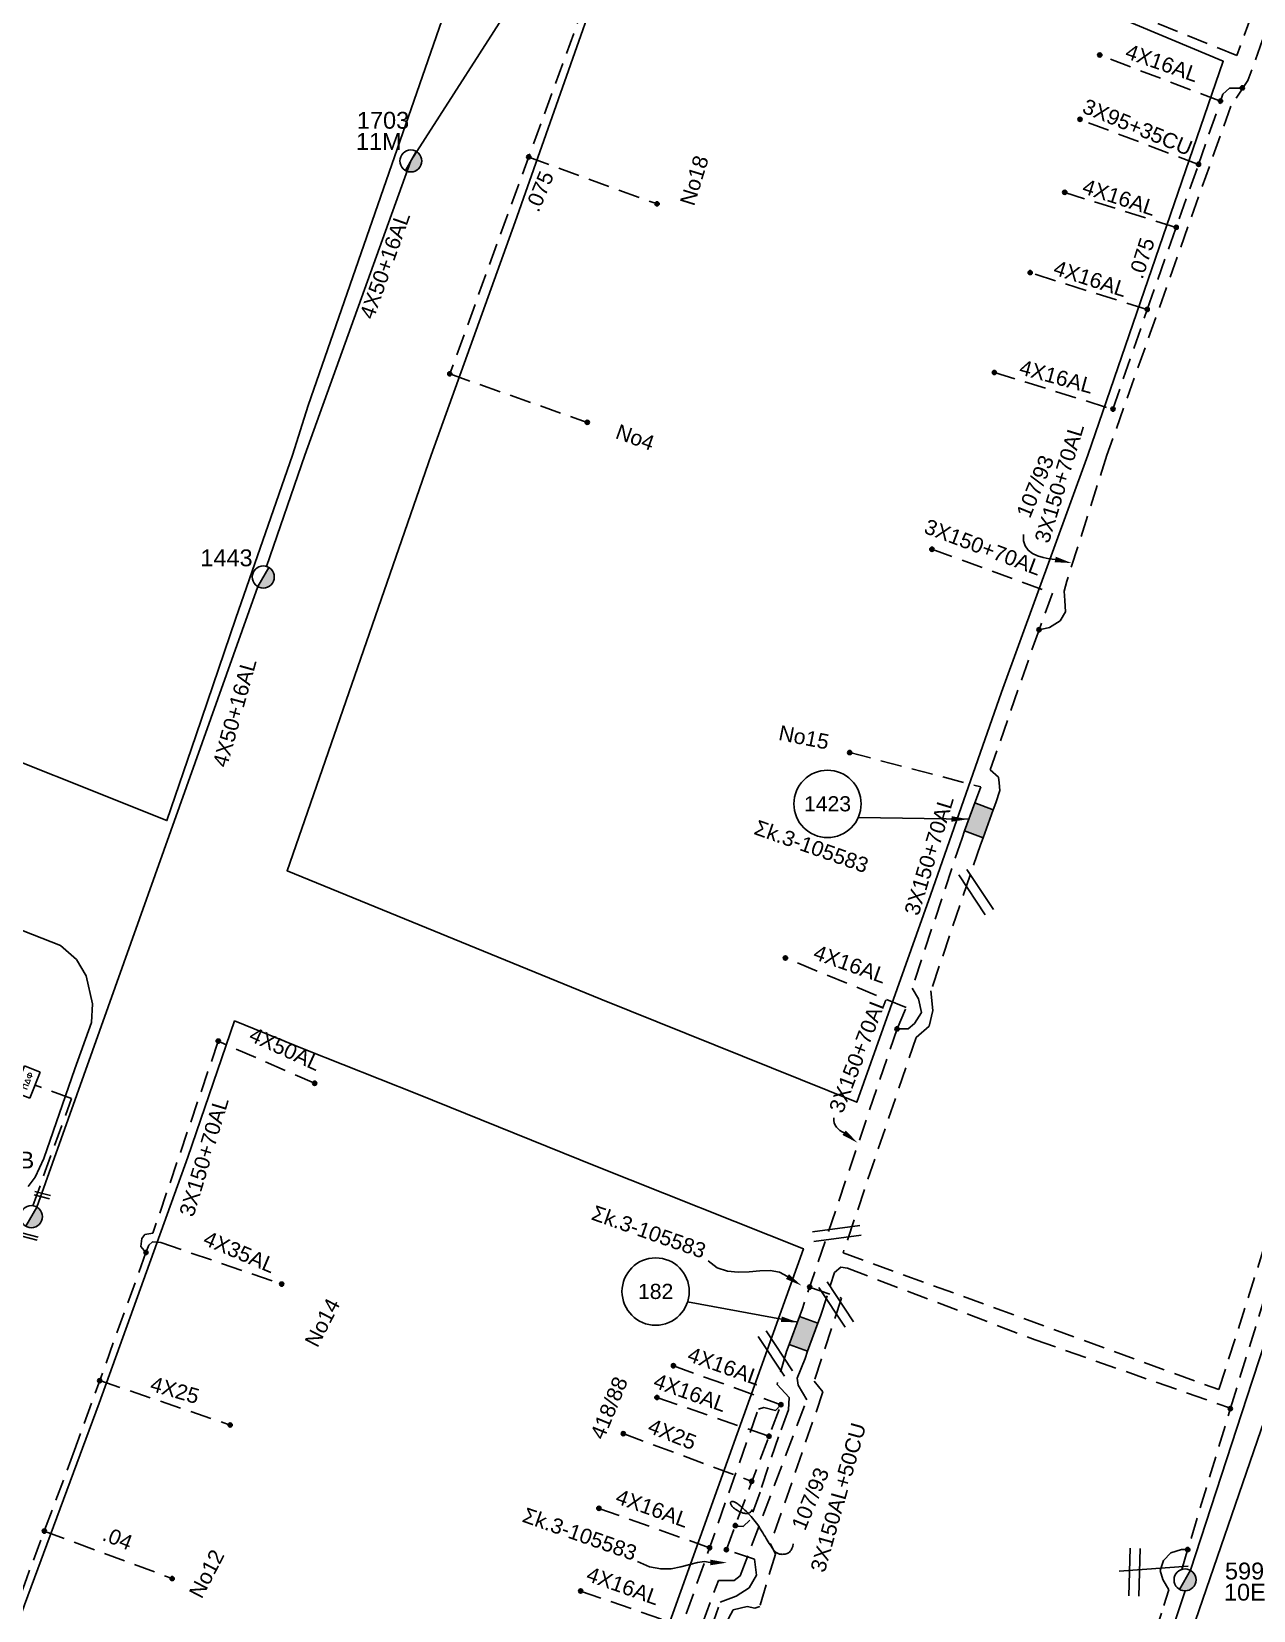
# Model space of a CAD drawing. Header units: millimetres. Extents: x 751 to 1825, y 360 to 872.
# Drawn here: x 1406.9 to 1479.5, y 415.4 to 509.2 of the extents above; entities that cross this region are included whole.
import ezdxf

# ---------------------------------------------------------------- set-up
doc = ezdxf.new("R2010")
doc.units = ezdxf.units.MM
doc.linetypes.add('DASHED', pattern=[19.05, 12.7, -6.35])
for name, color, linetype in [('Link Box 4 Διευθύνσεων', 7, 'Continuous'), ('Pillar (ΠΔΦ) Δημοτικού Φωτισμού', 7, 'Continuous'), ('Άγνωστα', 7, 'Continuous'), ('Γυμνά εναέρια ΧΤ (3Φ)   4x35AL', 7, 'Continuous'), ('Γυμνά εναέρια ΧΤ και ΦΟΠ (3Φ)   4x50+16AL', 7, 'Continuous'), ('Επιγραφές - Σχήματα', 7, 'Continuous'), ('Καλώδια ΧΤ   3x150+50AL', 7, 'DASHED'), ('Καλώδια ΧΤ   3x150+50AL XLPE', 7, 'DASHED'), ('Καλώδια ΧΤ   3x150+70AL', 7, 'DASHED'), ('Καλώδια ΧΤ   3x150AL+50CU', 7, 'DASHED'), ('Καλώδια ΧΤ   3x95+35 CU', 7, 'DASHED'), ('Καλώδια ΧΤ   3x95+50 AL XLPE', 7, 'DASHED'), ('Καλώδια ΧΤ   4x6AL', 7, 'DASHED'), ('Μηχανική τομή', 7, 'Continuous'), ('Στύλος ΦΜ', 7, 'Continuous'), ('Στύλος ΦΜ @ 1', 7, 'Continuous'), ('Συνδέσεις', 7, 'Continuous'), ('Τομή', 7, 'Continuous'), ('Υπόβαθρο ΔΕΗ', 7, 'Continuous'), ('Υπόγεια Καλώδια Δικτύου ΧΤ   .04', 7, 'DASHED'), ('Υπόγεια Καλώδια Δικτύου ΧΤ   .075', 7, 'DASHED'), ('Υπόγεια καλώδια Δικτύου ΧΤ και Παρ. ΧΤ - 3X150+70 AL', 7, 'DASHED'), ('Υπόγεια καλώδια Παροχών ΧΤ   4x16AL', 7, 'DASHED'), ('Υπόγεια καλώδια Παροχών ΧΤ   4x25', 7, 'DASHED'), ('Υπόγεια καλώδια Παροχών ΧΤ   4x50AL', 7, 'DASHED')]:
    doc.layers.add(name, color=color, linetype=linetype)
doc.styles.add('arial', font='ARIAL.TTF')
doc.styles.get("Standard").update_dxf_attribs({"font": 'ARIAL.TTF'})
doc.linetypes.add('SYN_LINE', pattern='A,0.5,-0.0001,["/\\/\\/\\/",Standard,S=0.1,R=0,X=0,Y=-0.05],-0.25', length=0.7501)
doc.dimstyles.new('ISO-25', dxfattribs={"dimtxt": 2.5, "dimasz": 2.5, "dimexe": 1.25, "dimexo": 0.625, "dimtad": 1, "dimtxsty": 'Standard', "dimcen": 2.5, "dimadec": 0, "dimazin": 0, "dimtfac": 1, "dimtmove": 0, "dimatfit": 3, "dimfxl": 1, "dimarcsym": 0})

# ---------------------------------------------------------------- blocks, each defined once
blk = doc.blocks.new('ΥΠΑΡΧΩΝ ΤΣΙΜΕΝΤΕΝΙΟΣ ΣΤΥΛΟΣ')
at = {"layer": 'Στύλος ΦΜ'}
blk.add_hatch(color=256, dxfattribs=at).paths.add_polyline_path([(-1.29, -2.28, 0.574793), (2.62, 0, 0.268822), (1.3, 2.27)])
blk.add_line((-1.29, -2.28), (1.3, 2.27), dxfattribs=at)
blk.add_circle((0, 0), 2.62, dxfattribs=at)
at = {"layer": 'Στύλος ΦΜ', "flags": 4}
for tag, p in [('ΑΡΙΘΜΟΣ', (-4.68, 8.05)), ('ΤΥΠΟΣ', (-4.91, 3.03))]:
    blk.add_attdef(tag, p, '', height=4, dxfattribs=at)
blk = doc.blocks.new('_ΣΥΝΔΕΣΗ')
at = {"layer": 'Συνδέσεις', "linetype": 'SYN_LINE', "ltscale": 40}
blk.add_hatch(color=256, dxfattribs=at).paths.add_polyline_path([(0.5, -0.01, 1), (-0.5, -0.01, 1)])
at = {"layer": 'Συνδέσεις'}
blk.add_circle((0, -0.01), 0.5, dxfattribs=at)
blk = doc.blocks.new('ΜΗΧΑΝΙΚΗ ΤΟΜΗ')
at = {"layer": 'Μηχανική τομή', "ltscale": 40}
for p, q in [((-1.89, 0.78), (1.89, 0.78)), ((1.89, 0), (-1.89, 0))]:
    blk.add_line(p, q, dxfattribs=at)
blk = doc.blocks.new('ΤΟΜΗ')
at = {"layer": 'Τομή', "ltscale": 40}
for p, q in [((-5.68, 0), (5.68, 0)), ((5.68, -2.33), (-5.68, -2.33))]:
    blk.add_line(p, q, dxfattribs=at)
blk = doc.blocks.new('LINK BOX 4 ΑΝΑΧΩΡΗΣΕΩΝ')
at = {"layer": 'Link Box 4 Διευθύνσεων', "ltscale": 40}
blk.add_hatch(color=256, dxfattribs=at).paths.add_polyline_path([(-3.54, 0), (-3.54, -4.67), (3.54, -4.67), (3.54, 0)])
for p, q in [((-3.54, 0), (-5.33, 0)), ((5.33, 0), (3.54, 0)), ((-3.54, -4.67), (-5.33, -4.67)), ((5.33, -4.67), (3.54, -4.67))]:
    blk.add_line(p, q, dxfattribs=at)
blk.add_lwpolyline([(-3.54, -4.67), (-3.54, 0), (3.54, 0), (3.54, -4.67)], close=True, dxfattribs=at)
blk = doc.blocks.new('PILLAR ΔΗΜΟΤΙΚΟΥ ΦΩΤΙΣΜΟΥ')
at = {"layer": 'Pillar (ΠΔΦ) Δημοτικού Φωτισμού', "ltscale": 40}
for p, q in [((-3.64, 2), (3.07, 2)), ((-3.64, -2), (-3.64, 2)), ((3.07, 2), (3.07, -2)), ((3.07, -2), (-3.64, -2))]:
    blk.add_line(p, q, dxfattribs=at)
at = {"layer": 'Pillar (ΠΔΦ) Δημοτικού Φωτισμού', "insert": (-2.13, 0.69), "char_height": 1.3575, "width": 109.961, "attachment_point": 1}
blk.add_mtext('{\\fArial|b1|i0|c161|p34;ΠΔΦ}', dxfattribs=at)

msp = doc.modelspace()

# ---------------------------------------------------------------- linework, layer by layer
at = {"layer": 'Άγνωστα', "color": 27, "linetype": 'DASHED', "ltscale": 0.1}
msp.add_lwpolyline([(1455.512, 466.36), (1463.297, 464.315), (1463.105, 463.782)], dxfattribs=at)
at = {"layer": 'Άγνωστα', "color": 151, "linetype": 'DASHED', "ltscale": 0.1}
msp.add_lwpolyline([(1453.774, 432.872), (1454.607, 435.462), (1454.983, 435.79), (1455.382, 435.72), (1466.542, 431.469), (1478.141, 427.409)], dxfattribs=at)
at = {"layer": 'Άγνωστα', "color": 85, "linetype": 'DASHED', "ltscale": 0.1}
msp.add_lwpolyline([(1443.261, 408.006), (1450.083, 427.344), (1450.413, 427.446), (1451.106, 427.283), (1451.421, 427.62)], dxfattribs=at)
at = {"layer": 'Γυμνά εναέρια ΧΤ (3Φ)   4x35AL', "color": 5, "linetype": 'DASHED', "ltscale": 0.1}
msp.add_lwpolyline([(1413.685, 436.659), (1413.847, 437.103), (1414.073, 437.298), (1414.571, 437.247), (1421.749, 434.781)], dxfattribs=at)
at = {"layer": 'Γυμνά εναέρια ΧΤ και ΦΟΠ (3Φ)   4x50+16AL', "color": 30, "ltscale": 0.1}
for points in [[(1442.704, 522.213), (1429.429, 501.502), (1423.136, 484.035), (1420.85, 477.414)], [(1420.334, 476.22), (1407.201, 439.358)]]:
    msp.add_lwpolyline(points, dxfattribs=at)
at = {"layer": 'Γυμνά εναέρια ΧΤ και ΦΟΠ (3Φ)   4x50+16AL', "color": 6, "ltscale": 0.1}
for points in [[(1475.767, 417.781), (1479.438, 429.01), (1485.844, 448.518)], [(1464.36, 382.938), (1468.869, 396.756), (1475.442, 416.559)]]:
    msp.add_lwpolyline(points, dxfattribs=at)
at = {"layer": 'Επιγραφές - Σχήματα', "ltscale": 0.1}
for points in [[(1467.727, 477.83), (1467.364, 477.869), (1467.007, 477.938), (1466.672, 478.042), (1466.374, 478.189), (1466.128, 478.383), (1465.948, 478.631), (1465.849, 478.938), (1465.846, 479.31)], [(1455.18, 443.776), (1455.054, 443.837), (1454.934, 443.912), (1454.825, 444.001), (1454.729, 444.105), (1454.651, 444.223), (1454.594, 444.355), (1454.563, 444.502), (1454.56, 444.664)], [(1451.81, 435.226), (1451.338, 435.492), (1450.787, 435.586), (1450.178, 435.573), (1449.536, 435.519), (1448.884, 435.487), (1448.243, 435.542), (1447.639, 435.75), (1447.092, 436.174)], [(1452.155, 419.352), (1452.122, 419.202), (1452.082, 419.081), (1452.035, 418.984), (1451.982, 418.91), (1451.926, 418.854), (1451.866, 418.813), (1451.804, 418.783), (1451.742, 418.762), (1451.681, 418.747), (1451.62, 418.737), (1451.561, 418.731), (1451.504, 418.729), (1451.449, 418.731), (1451.396, 418.737), (1451.346, 418.746), (1451.299, 418.758), (1451.256, 418.773), (1451.215, 418.791), (1451.176, 418.813), (1451.138, 418.84), (1451.1, 418.872), (1451.062, 418.91), (1451.023, 418.954), (1450.982, 419.006), (1450.938, 419.065), (1450.891, 419.132), (1450.841, 419.206), (1450.789, 419.287), (1450.733, 419.374), (1450.675, 419.467), (1450.615, 419.566), (1450.551, 419.671), (1450.485, 419.781), (1450.416, 419.894), (1450.345, 420.01), (1450.273, 420.127), (1450.199, 420.244), (1450.123, 420.36), (1450.047, 420.473), (1449.97, 420.581), (1449.893, 420.685), (1449.815, 420.784), (1449.737, 420.878), (1449.66, 420.967), (1449.582, 421.053), (1449.505, 421.134), (1449.429, 421.213), (1449.352, 421.288), (1449.277, 421.36), (1449.203, 421.429), (1449.131, 421.495), (1449.061, 421.556), (1448.994, 421.612), (1448.932, 421.663), (1448.873, 421.708), (1448.82, 421.747), (1448.772, 421.779), (1448.729, 421.804), (1448.691, 421.825), (1448.657, 421.84), (1448.627, 421.851), (1448.6, 421.858), (1448.576, 421.863), (1448.555, 421.866), (1448.536, 421.866), (1448.518, 421.866), (1448.502, 421.864), (1448.488, 421.861), (1448.476, 421.856), (1448.465, 421.85), (1448.455, 421.843), (1448.446, 421.835), (1448.439, 421.826), (1448.433, 421.816), (1448.429, 421.804), (1448.426, 421.791), (1448.425, 421.777), (1448.427, 421.761), (1448.431, 421.743), (1448.437, 421.723), (1448.447, 421.701), (1448.459, 421.678), (1448.473, 421.653), (1448.49, 421.628), (1448.51, 421.601), (1448.532, 421.575), (1448.555, 421.548), (1448.581, 421.521), (1448.609, 421.495), (1448.639, 421.469), (1448.67, 421.444), (1448.703, 421.419), (1448.738, 421.395), (1448.774, 421.372), (1448.811, 421.349), (1448.85, 421.326), (1448.891, 421.304), (1448.932, 421.282), (1448.975, 421.262), (1449.017, 421.243), (1449.06, 421.225), (1449.103, 421.209), (1449.145, 421.195), (1449.187, 421.184), (1449.227, 421.175), (1449.267, 421.168), (1449.305, 421.163), (1449.342, 421.161), (1449.377, 421.16), (1449.411, 421.16), (1449.443, 421.162), (1449.473, 421.165), (1449.501, 421.17), (1449.528, 421.177), (1449.555, 421.189), (1449.584, 421.209), (1449.615, 421.237), (1449.649, 421.276), (1449.689, 421.329), (1449.734, 421.396)], [(1447.225, 418.245), (1446.88, 418.304), (1446.471, 418.245), (1446.003, 418.12), (1445.479, 417.98), (1444.902, 417.877), (1444.277, 417.863), (1443.607, 417.989), (1442.896, 418.308)]]:
    msp.add_lwpolyline(points, dxfattribs=at)
for centre in [(1454.193, 463.311), (1443.978, 434.342)]:
    msp.add_circle(centre, 2, dxfattribs=at)
at = {"layer": 'Επιγραφές - Σχήματα'}
for points in [[(1467.763, 477.993), (1468.704, 477.616), (1467.692, 477.668)], [(1455.28, 443.909), (1455.979, 443.174), (1455.08, 443.643)], [(1451.899, 435.367), (1452.654, 434.689), (1451.721, 435.085)], [(1447.226, 418.412), (1448.225, 418.236), (1447.223, 418.079)]]:
    msp.add_solid(points, dxfattribs=at)
at = {"layer": 'Καλώδια ΧΤ   3x150+50AL', "color": 151, "linetype": 'DASHED', "ltscale": 0.1}
msp.add_lwpolyline([(1470.51, 382.279), (1463.742, 384.63), (1464.426, 386.499), (1468.82, 399.581), (1474.187, 415.683), (1474.47, 416.614), (1474.13, 417.233), (1473.96, 417.775), (1474.162, 418.359), (1474.588, 418.819), (1475.226, 419.021), (1475.601, 419.015)], dxfattribs=at)
at = {"layer": 'Καλώδια ΧΤ   3x150+50AL XLPE', "color": 30, "linetype": 'DASHED', "ltscale": 0.1}
msp.add_lwpolyline([(1463.282, 460.879), (1460.339, 452.207), (1460.461, 451.034), (1460.234, 450.11), (1459.459, 449.424), (1455.116, 436.644), (1477.46, 428.512), (1483.206, 446.665), (1482.515, 447.59), (1482.242, 448.228), (1482.19, 448.85), (1482.359, 449.264), (1483.056, 449.358)], dxfattribs=at)
at = {"layer": 'Καλώδια ΧΤ   3x150+70AL', "color": 6, "linetype": 'DASHED', "ltscale": 0.1}
msp.add_lwpolyline([(1483.436, 521.453), (1481.35, 515.514), (1478.529, 507.776), (1447.555, 520.281)], dxfattribs=at)
at = {"layer": 'Καλώδια ΧΤ   3x150AL+50CU', "color": 27, "linetype": 'DASHED', "ltscale": 0.1}
msp.add_lwpolyline([(1453.13, 434.605), (1455.027, 433.952), (1453.398, 429.017), (1453.923, 428.385), (1450.81, 419.343), (1451.096, 418.747), (1450.164, 415.635), (1449.873, 415.534), (1449.408, 415.621), (1448.579, 415.431), (1448.157, 414.618), (1445.802, 407.924), (1444.828, 405.053), (1443.457, 404.154), (1440.297, 395.793), (1435.15, 381.609), (1434.007, 378.644), (1433.145, 377.246), (1427.636, 361.838)], dxfattribs=at)
at = {"layer": 'Καλώδια ΧΤ   3x150AL+50CU', "color": 85, "linetype": 'DASHED', "ltscale": 0.1}
for points in [[(1451.761, 430.774), (1451.192, 428.825), (1451.908, 428.05), (1451.873, 427.323), (1451.274, 425.712), (1450.184, 422.43), (1449.581, 420.754), (1449.184, 420.381), (1448.705, 420.403)], [(1428.448, 366.277), (1432.278, 376.99), (1433.831, 380.142), (1436.303, 386.861), (1438.824, 393.615), (1442.026, 402.284), (1443.082, 405.024), (1444.587, 406.013), (1446.678, 412.593), (1447.818, 415.894), (1448.763, 416.246), (1449.533, 416.735), (1449.975, 417.496), (1449.857, 418.433), (1448.18, 419.007), (1451.421, 427.62)]]:
    msp.add_lwpolyline(points, dxfattribs=at)
at = {"layer": 'Καλώδια ΧΤ   3x150AL+50CU', "color": 173, "linetype": 'DASHED', "ltscale": 0.1}
msp.add_lwpolyline([(1431.421, 366.556), (1433.323, 371.603), (1432.339, 372.216), (1434.699, 378.506), (1433.175, 380.256), (1437.473, 392.077), (1441.471, 403.624), (1442.171, 405.33), (1444.32, 407.204), (1446.122, 412.886), (1447.715, 417.184), (1448.64, 417.169), (1448.999, 417.451), (1452.963, 427.908), (1452.456, 428.779), (1452.391, 429.193), (1452.856, 430.371)], dxfattribs=at)
at = {"layer": 'Καλώδια ΧΤ   3x95+35 CU', "color": 133, "linetype": 'DASHED', "ltscale": 0.1}
msp.add_lwpolyline([(1476.24, 501.3), (1469.195, 503.971)], dxfattribs=at)
at = {"layer": 'Καλώδια ΧΤ   3x95+50 AL XLPE', "color": 151, "linetype": 'DASHED', "ltscale": 0.1}
msp.add_lwpolyline([(1475.245, 417.837), (1478.141, 427.409), (1482.157, 440.348), (1484.7, 448.013)], dxfattribs=at)
at = {"layer": 'Καλώδια ΧΤ   4x6AL', "linetype": 'DASHED', "ltscale": 0.1}
msp.add_lwpolyline([(1406.956, 439.432), (1409.269, 445.813), (1407.093, 446.601)], dxfattribs=at)
at = {"layer": 'Τομή'}
msp.add_lwpolyline([(1471.531, 417.732), (1475.619, 418.026)], dxfattribs=at)
at = {"layer": 'Υπόβαθρο ΔΕΗ', "ltscale": 0.1}
for points in [[(1397.698, 520.127), (1385.168, 484.035), (1382.118, 475.305), (1401.607, 467.631), (1414.931, 462.319), (1416.646, 467.352), (1419.029, 474.345), (1422.387, 484.035), (1423.329, 486.98), (1436.252, 524.181), (1423.329, 529.75), (1403.929, 537.749), (1398.018, 520.824)], [(1403.14, 457.031), (1408.611, 454.905), (1409.556, 454.073), (1410.137, 453.087), (1410.502, 451.436), (1410.456, 450.314), (1409.46, 447.579), (1407.607, 442.248), (1407.106, 441.139), (1406.691, 440.578)], [(1398.187, 391.612), (1401.841, 402.531), (1406.472, 415.736), (1410.909, 427.712), (1416.184, 442.316), (1418.953, 450.42), (1423.182, 448.704), (1429.778, 446.076), (1440.419, 441.785), (1452.759, 436.882), (1448.818, 425.894), (1443.854, 412), (1437.502, 394.304), (1431.916, 378.642), (1423.829, 381.772), (1413.712, 385.656), (1398.187, 391.612)], [(1467.963, 391.025), (1471.748, 402.25), (1479.947, 426.085), (1484.205, 438.378), (1497.661, 433.541), (1513.279, 427.571), (1522.396, 424.123), (1545.297, 415.354), (1534.92, 384.279), (1530.579, 371.094)]]:
    msp.add_lwpolyline(points, dxfattribs=at)
msp.add_lwpolyline([(1469.667, 484.035), (1464.538, 469.949), (1460.314, 457.886), (1455.928, 445.587), (1440.727, 451.709), (1422.076, 459.341), (1430.644, 484.035), (1435.627, 497.895), (1443.803, 521.118), (1461.317, 514.312), (1477.709, 507.43)], close=True, dxfattribs=at)
at = {"layer": 'Υπόγεια Καλώδια Δικτύου ΧΤ   .04', "color": 5, "linetype": 'DASHED', "ltscale": 0.1}
msp.add_lwpolyline([(1407.642, 420.106), (1415.243, 417.292)], dxfattribs=at)
at = {"layer": 'Υπόγεια Καλώδια Δικτύου ΧΤ   .075', "color": 173, "linetype": 'DASHED', "ltscale": 0.1}
for points in [[(1445.257, 521.102), (1443.667, 521.613), (1431.741, 488.848)], [(1436.432, 501.738), (1444.061, 498.948)], [(1431.741, 488.848), (1439.91, 485.967)]]:
    msp.add_lwpolyline(points, dxfattribs=at)
at = {"layer": 'Υπόγεια Καλώδια Δικτύου ΧΤ   .075', "color": 133, "linetype": 'DASHED', "ltscale": 0.1}
msp.add_lwpolyline([(1471.155, 486.751), (1473.19, 492.672), (1476.24, 501.3), (1477.687, 505.464), (1478.094, 505.825), (1478.873, 505.825)], dxfattribs=at)
at = {"layer": 'Υπόγεια καλώδια Δικτύου ΧΤ και Παρ. ΧΤ - 3X150+70 AL', "color": 133, "linetype": 'DASHED', "ltscale": 0.1}
for points in [[(1486.314, 526.098), (1487.701, 525.634), (1484.403, 515.395), (1482.642, 515.869), (1479.184, 506.289), (1478.164, 504.767), (1470.803, 484.035), (1468.412, 476.54), (1468.252, 475.953), (1468.306, 475.399), (1468.334, 474.723), (1468.022, 474.182), (1467.386, 473.79), (1466.764, 473.655)], [(1460.397, 478.437), (1467.568, 475.823), (1466.764, 473.655), (1463.863, 465.326), (1464.353, 464.889), (1464.393, 464.566), (1464.426, 464.112), (1464.2, 463.38)]]:
    msp.add_lwpolyline(points, dxfattribs=at)
at = {"layer": 'Υπόγεια καλώδια Δικτύου ΧΤ και Παρ. ΧΤ - 3X150+70 AL', "color": 27, "linetype": 'DASHED', "ltscale": 0.1}
msp.add_lwpolyline([(1462.187, 461.281), (1459.218, 452.358), (1459.606, 451.724), (1459.779, 450.918), (1459.372, 450.255), (1458.984, 449.951), (1458.327, 449.943), (1452.679, 433.275)], dxfattribs=at)
at = {"layer": 'Υπόγεια καλώδια Δικτύου ΧΤ και Παρ. ΧΤ - 3X150+70 AL', "color": 151, "linetype": 'DASHED', "ltscale": 0.1}
msp.add_lwpolyline([(1417.983, 449.215), (1414.097, 437.804), (1413.623, 437.731), (1413.435, 437.5), (1413.388, 437.014), (1413.685, 436.659), (1409.443, 424.921), (1406.581, 417.27), (1402.831, 406.802), (1400.309, 399.692), (1397.926, 392.318), (1396.002, 387.14), (1395.504, 387.15), (1395.124, 386.984), (1394.853, 386.678), (1394.477, 385.804), (1394.387, 384.847), (1394.399, 384.109), (1394.975, 383.229), (1392.546, 376.774), (1388.998, 365.277)], dxfattribs=at)
at = {"layer": 'Υπόγεια καλώδια Παροχών ΧΤ   4x16AL', "color": 133, "linetype": 'DASHED', "ltscale": 0.1}
for points in [[(1477.547, 505.06), (1470.371, 507.788)], [(1474.914, 497.548), (1468.29, 499.632)], [(1473.19, 492.672), (1466.235, 494.865)], [(1464.11, 488.94), (1471.155, 486.751)]]:
    msp.add_lwpolyline(points, dxfattribs=at)
at = {"layer": 'Υπόγεια καλώδια Παροχών ΧΤ   4x16AL', "color": 27, "linetype": 'DASHED', "ltscale": 0.1}
msp.add_lwpolyline([(1458.327, 449.943), (1458.871, 451.211), (1451.691, 454.151)], dxfattribs=at)
at = {"layer": 'Υπόγεια καλώδια Παροχών ΧΤ   4x16AL', "color": 85, "linetype": 'DASHED', "ltscale": 0.1}
for points in [[(1445.037, 429.931), (1451.421, 427.62)], [(1444.049, 428.046), (1450.714, 425.741)], [(1440.604, 421.461), (1447.218, 419.103)], [(1439.52, 416.548), (1445.553, 414.451)]]:
    msp.add_lwpolyline(points, dxfattribs=at)
at = {"layer": 'Υπόγεια καλώδια Παροχών ΧΤ   4x25', "color": 5, "linetype": 'DASHED', "ltscale": 0.1}
msp.add_lwpolyline([(1410.935, 429.049), (1418.69, 426.412)], dxfattribs=at)
at = {"layer": 'Υπόγεια καλώδια Παροχών ΧΤ   4x25', "color": 85, "linetype": 'DASHED', "ltscale": 0.1}
msp.add_lwpolyline([(1442.054, 425.9), (1449.703, 423.056)], dxfattribs=at)
at = {"layer": 'Υπόγεια καλώδια Παροχών ΧΤ   4x50AL', "color": 5, "linetype": 'DASHED', "ltscale": 0.1}
msp.add_lwpolyline([(1423.71, 446.715), (1417.983, 449.215)], dxfattribs=at)

# ---------------------------------------------------------------- block references
at = {"layer": 'Link Box 4 Διευθύνσεων', "ltscale": 0.1, "xscale": 0.2499999999999865, "yscale": 0.2499999999999865, "zscale": 0.2499999999999865, "rotation": 69.84147926372728}
for p in [(1462.646, 462.532), (1452.22, 432.024)]:
    msp.add_blockref('LINK BOX 4 ΑΝΑΧΩΡΗΣΕΩΝ', p, dxfattribs=at)
at = {"layer": 'Pillar (ΠΔΦ) Δημοτικού Φωτισμού', "ltscale": 0.1, "xscale": 0.2499999999999415, "yscale": 0.2499999999999415, "zscale": 0.2499999999999415, "rotation": 68.66072731205738}
msp.add_blockref('PILLAR ΔΗΜΟΤΙΚΟΥ ΦΩΤΙΣΜΟΥ', (1406.652, 446.849), dxfattribs=at)
at = {"layer": 'Μηχανική τομή', "ltscale": 0.1, "xscale": 0.2499999999999351, "yscale": 0.2499999999999351, "zscale": 0.2499999999999351, "rotation": 165.4557045326452}
for p in [(1407.547, 440.159), (1406.818, 437.695)]:
    msp.add_blockref('ΜΗΧΑΝΙΚΗ ΤΟΜΗ', p, dxfattribs=at)
at = {"layer": 'Στύλος ΦΜ @ 1', "ltscale": 0.1}
ref = msp.add_blockref('ΥΠΑΡΧΩΝ ΤΣΙΜΕΝΤΕΝΙΟΣ ΣΤΥΛΟΣ', (1429.428, 501.503), dxfattribs=dict(at, xscale=0.25, yscale=0.25, zscale=0.25))
ref.add_attrib('ΤΥΠΟΣ', '11M', (1426.164, 502.163), dxfattribs={"layer": 'Στύλος ΦΜ', "height": 1, "flags": 4})
ref.add_attrib('ΑΡΙΘΜΟΣ', '1703', (1426.223, 503.42), dxfattribs={"layer": 'Στύλος ΦΜ', "height": 1, "flags": 4})
ref = msp.add_blockref('ΥΠΑΡΧΩΝ ΤΣΙΜΕΝΤΕΝΙΟΣ ΣΤΥΛΟΣ', (1420.657, 476.789), dxfattribs=dict(at, xscale=0.25, yscale=0.25, zscale=0.25))
ref.add_attrib('ΤΥΠΟΣ', '1443', (1416.917, 477.425), dxfattribs={"layer": 'Στύλος ΦΜ', "height": 1, "flags": 4})
ref = msp.add_blockref('ΥΠΑΡΧΩΝ ΤΣΙΜΕΝΤΕΝΙΟΣ ΣΤΥΛΟΣ', (1406.876, 438.79), dxfattribs=dict(at, xscale=0.25, yscale=0.25, zscale=0.25))
ref.add_attrib('ΤΥΠΟΣ', '11ΛB', (1403.629, 441.652), dxfattribs={"layer": 'Στύλος ΦΜ', "height": 1, "flags": 4})
ref = msp.add_blockref('ΥΠΑΡΧΩΝ ΤΣΙΜΕΝΤΕΝΙΟΣ ΣΤΥΛΟΣ', (1475.442, 417.213), dxfattribs=dict(at, xscale=0.25, yscale=0.25, zscale=0.25))
ref.add_attrib('ΤΥΠΟΣ', '10E', (1477.755, 415.98), dxfattribs={"layer": 'Στύλος ΦΜ', "height": 1, "flags": 4})
ref.add_attrib('ΑΡΙΘΜΟΣ', '599', (1477.814, 417.237), dxfattribs={"layer": 'Στύλος ΦΜ', "height": 1, "flags": 4})
at = {"layer": 'Συνδέσεις', "ltscale": 0.1, "xscale": 0.25, "yscale": 0.25, "zscale": 0.25}
for p in [(1470.374, 507.8), (1478.843, 505.848), (1477.55, 505.071), (1469.198, 503.982), (1436.436, 501.749), (1476.244, 501.311), (1444.064, 498.96), (1468.293, 499.643), (1474.917, 497.56), (1466.238, 494.877), (1473.193, 492.683), (1431.744, 488.86), (1464.11, 488.94), (1471.158, 486.763), (1439.914, 485.979), (1460.397, 478.44), (1466.765, 473.658), (1455.512, 466.363), (1451.692, 454.154), (1417.983, 449.218), (1458.327, 449.946), (1423.71, 446.718), (1413.685, 436.662), (1421.749, 434.784), (1453.131, 434.608), (1445.038, 429.934), (1410.936, 429.052), (1444.05, 428.049), (1451.422, 427.623), (1478.132, 427.385), (1418.69, 426.415), (1442.055, 425.903), (1450.717, 425.749), (1449.682, 423.067), (1440.605, 421.464), (1407.643, 420.109), (1448.72, 420.442), (1447.181, 419.119), (1448.181, 419.01), (1475.602, 419.018), (1415.244, 417.295), (1439.521, 416.551)]:
    msp.add_blockref('_ΣΥΝΔΕΣΗ', p, dxfattribs=at)
at = {"layer": 'Τομή', "ltscale": 0.1}
for p, xscale, yscale, zscale, rotation in [((1462.779, 457.902), 0.249999999999889, 0.249999999999889, 0.249999999999889, 123.5070337243712), ((1454.707, 438.08), 0.2499999999997972, 0.2499999999997972, 0.2499999999997972, 7.505522267876987), ((1454.467, 433.405), 0.249999999999889, 0.249999999999889, 0.249999999999889, 123.5070337243712), ((1450.847, 430.492), 0.249999999999889, 0.249999999999889, 0.249999999999889, 123.5070337243712), ((1472.146, 417.682), 0.2499999999998667, 0.2499999999998667, 0.2499999999998667, 88.43326019087692)]:
    msp.add_blockref('ΤΟΜΗ', p, dxfattribs=dict(at, xscale=xscale, yscale=yscale, zscale=zscale, rotation=rotation))

# ---------------------------------------------------------------- texts
at = {"layer": 'Γυμνά εναέρια ΧΤ (3Φ)   4x35AL', "color": 7, "ltscale": 0.1, "insert": (1417.368, 437.981), "char_height": 0.9, "width": 84.18588, "attachment_point": 1, "rotation": 337.02868}
msp.add_mtext('4X35AL', dxfattribs=at)
at = {"layer": 'Γυμνά εναέρια ΧΤ και ΦΟΠ (3Φ)   4x50+16AL', "color": 7, "ltscale": 0.1, "char_height": 0.9, "width": 84.18588, "attachment_point": 1}
for insert, rotation in [((1426.355, 492.335), 70.54366), ((1417.627, 465.662), 74.39114)]:
    msp.add_mtext('4X50+16AL', dxfattribs=dict(at, insert=insert, rotation=rotation))
at = {"layer": 'Επιγραφές - Σχήματα', "ltscale": 0.1, "char_height": 0.9, "width": 8.55915, "attachment_point": 1}
for s, insert, rotation in [('No18', (1445.399, 499.044), 72.84143), ('No4', (1441.831, 485.899), 340.19631)]:
    msp.add_mtext(s, dxfattribs=dict(at, insert=insert, rotation=rotation))
at = {"layer": 'Επιγραφές - Σχήματα', "ltscale": 0.1, "char_height": 0.9, "attachment_point": 1, "style": 'arial'}
for s, insert, width, rotation in [('{\\fArial|b0|i0|c161|p34;107/93}', (1465.387, 480.564), 47.0228, 67.68519), ('No15', (1451.408, 468), 84.18588, 348.76795), ('{\\fArial|b0|i0|c161|p34;Σk.3-105583}', (1450.056, 462.383), 47.0228, 340.60596), ('{\\fArial|b0|i0|c161|p34;Σk.3-105583}', (1440.39, 439.488), 47.0228, 340.60596), ('No14', (1423.076, 431.371), 84.18588, 62.50699), ('{\\fArial|b0|i0|c161|p34;418/88}', (1440.057, 425.823), 47.0228, 67.68519), ('{\\fArial|b0|i0|c161|p34;107/93}', (1452.022, 420.424), 47.0228, 67.68519), ('{\\fArial|b0|i0|c161|p34;Σk.3-105583}', (1436.287, 421.535), 47.0228, 340.60596), ('No12', (1416.198, 416.449), 84.18588, 62.50699)]:
    msp.add_mtext(s, dxfattribs=dict(at, insert=insert, width=width, rotation=rotation))
at = {"layer": 'Επιγραφές - Σχήματα', "ltscale": 0.1, "char_height": 0.9, "width": 5.03113, "attachment_point": 5}
for s, insert in [('1423', (1454.193, 463.311)), ('182', (1443.978, 434.342))]:
    msp.add_mtext(s, dxfattribs=dict(at, insert=insert))
at = {"layer": 'Καλώδια ΧΤ   3x150AL+50CU', "color": 7, "linetype": 'DASHED', "ltscale": 0.1, "insert": (1453.157, 417.841), "char_height": 0.9, "width": 84.18588, "attachment_point": 1, "rotation": 74.26264}
msp.add_mtext('3X150AL+50CU', dxfattribs=at)
at = {"layer": 'Καλώδια ΧΤ   3x95+35 CU', "color": 7, "linetype": 'DASHED', "ltscale": 0.1, "insert": (1469.608, 505.235), "char_height": 0.9, "width": 84.18588, "attachment_point": 1, "rotation": 337.71202}
msp.add_mtext('3X95+35CU', dxfattribs=at)
at = {"layer": 'Υπόγεια Καλώδια Δικτύου ΧΤ   .04', "color": 7, "linetype": 'DASHED', "ltscale": 0.1, "insert": (1411.361, 420.431), "char_height": 0.9, "width": 84.18588, "attachment_point": 1, "rotation": 338.21524}
msp.add_mtext('.04', dxfattribs=at)
at = {"layer": 'Υπόγεια Καλώδια Δικτύου ΧΤ   .075', "color": 7, "linetype": 'DASHED', "ltscale": 0.1, "char_height": 0.9, "width": 84.18588, "attachment_point": 1}
for insert, rotation in [((1436.187, 498.74), 67.55593), ((1472.054, 494.705), 72.20096)]:
    msp.add_mtext('.075', dxfattribs=dict(at, insert=insert, rotation=rotation))
at = {"layer": 'Υπόγεια καλώδια Δικτύου ΧΤ και Παρ. ΧΤ - 3X150+70 AL', "color": 7, "linetype": 'DASHED', "ltscale": 0.1, "char_height": 0.9, "width": 84.18588, "attachment_point": 1}
for insert, rotation in [((1466.479, 478.998), 73.16865), ((1460.178, 480.27), 339.35704), ((1458.736, 456.876), 73.16865), ((1454.25, 445.195), 68.87747), ((1415.643, 438.979), 73.16865)]:
    msp.add_mtext('3X150+70AL', dxfattribs=dict(at, insert=insert, rotation=rotation))
at = {"layer": 'Υπόγεια καλώδια Παροχών ΧΤ   4x16AL', "color": 7, "linetype": 'DASHED', "ltscale": 0.1, "char_height": 0.9, "width": 84.18588, "attachment_point": 1}
for insert, rotation in [((1472.117, 508.483), 340.84253), ((1469.548, 500.466), 341.97594), ((1467.826, 495.631), 342.12868), ((1465.765, 489.716), 344.70451), ((1453.583, 454.968), 340.41118), ((1446.098, 431.085), 340.41118), ((1444.075, 429.513), 340.41118), ((1441.827, 422.637), 340.41118), ((1440.089, 418.032), 340.41118)]:
    msp.add_mtext('4X16AL', dxfattribs=dict(at, insert=insert, rotation=rotation))
at = {"layer": 'Υπόγεια καλώδια Παροχών ΧΤ   4x25', "color": 7, "linetype": 'DASHED', "ltscale": 0.1, "char_height": 0.9, "width": 84.18588, "attachment_point": 1}
for insert, rotation in [((1414.118, 429.321), 344.06743), ((1443.772, 426.832), 338.21525)]:
    msp.add_mtext('4X25', dxfattribs=dict(at, insert=insert, rotation=rotation))
at = {"layer": 'Υπόγεια καλώδια Παροχών ΧΤ   4x50AL', "color": 7, "linetype": 'DASHED', "ltscale": 0.1, "insert": (1420.11, 450.091), "char_height": 0.9, "width": 84.18588, "attachment_point": 1, "rotation": 335.54449}
msp.add_mtext('4X50AL', dxfattribs=at)

# ---------------------------------------------------------------- leaders
at = {"layer": 'Επιγραφές - Σχήματα', "ltscale": 0.1}
for points in [[(1462.561, 462.399), (1456.025, 462.508)], [(1452.431, 432.513), (1445.879, 433.72)]]:
    msp.add_leader(points, dimstyle='ISO-25', override={"dimasz": 1, "dimgap": 0.625, "dimtad": 0}, dxfattribs=at)

doc.saveas('drawing.dxf')
